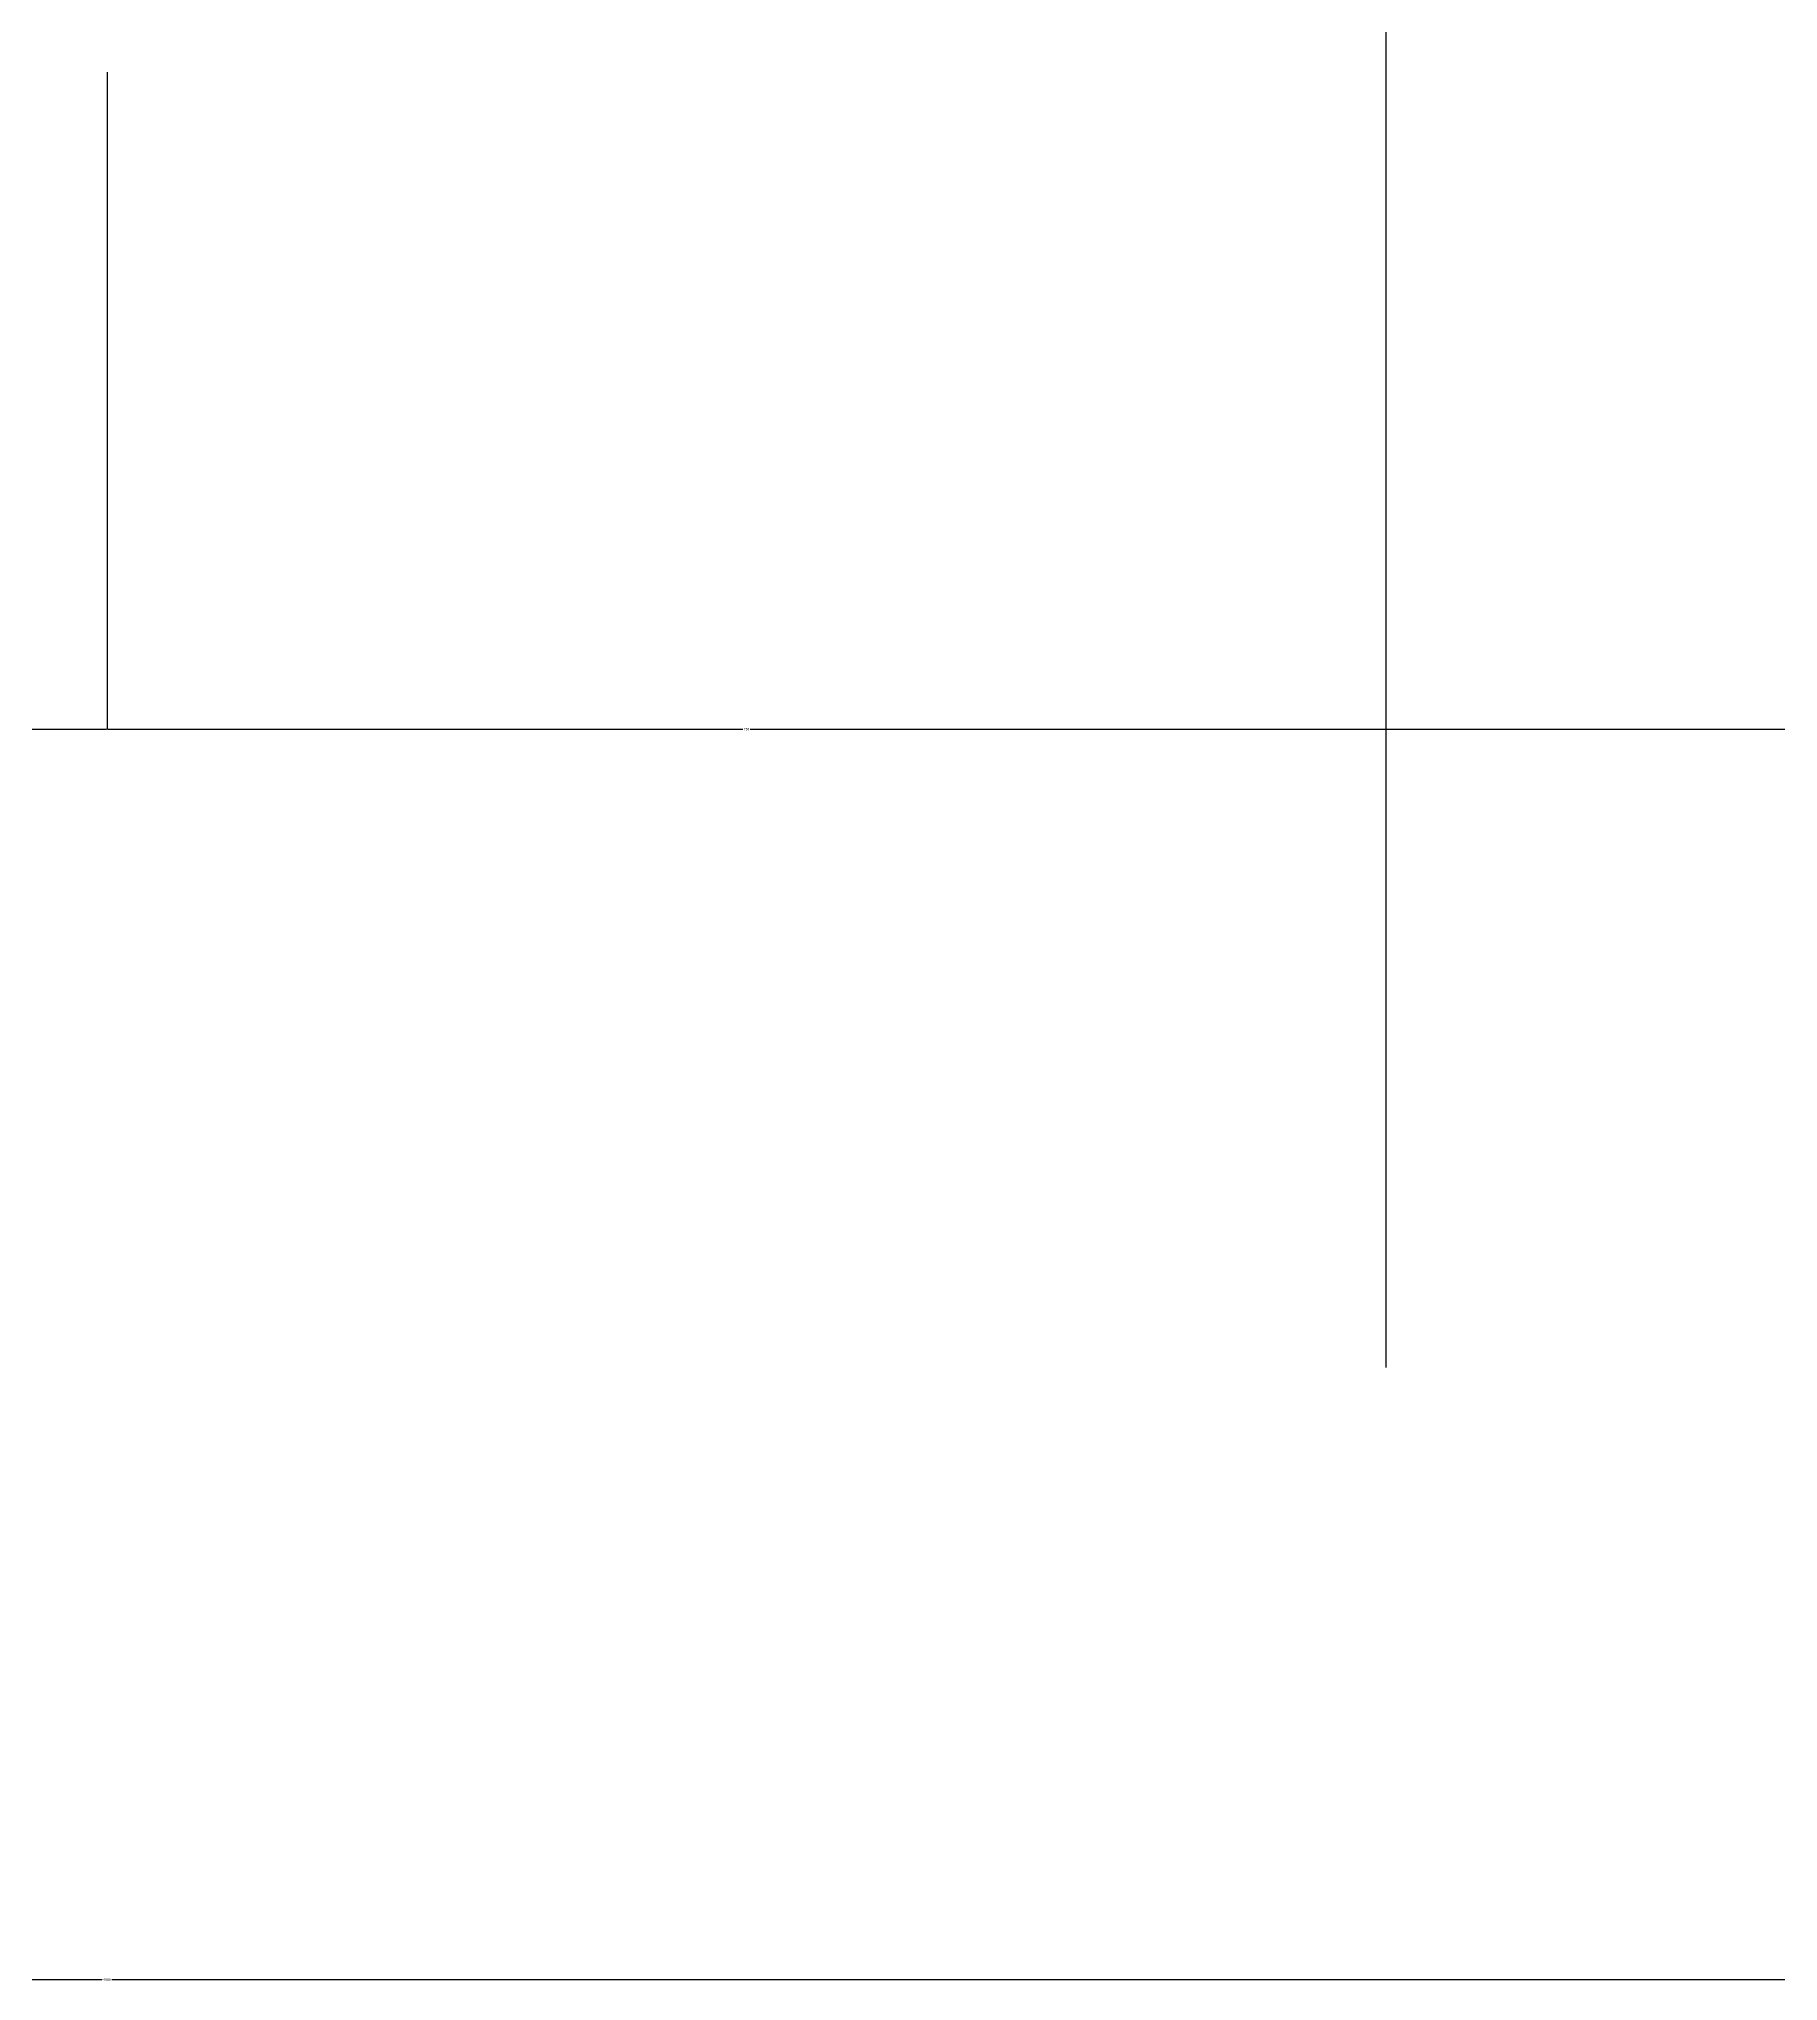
# Model space of a CAD drawing. Header units: metres. Extents: x 4568 to 182545, y -86951 to 35529.
# Drawn here: x 19305 to 20019, y -79973 to -79175 of the extents above; entities that cross this region are included whole.
import ezdxf

# ---------------------------------------------------------------- set-up
doc = ezdxf.new("R2010")
doc.units = ezdxf.units.M
doc.layers.add('AXIS', color=9, linetype='Continuous')
doc.layers.add('CCX', color=7, linetype='Continuous')
doc.dimstyles.get("Standard").update_dxf_attribs({"dimtxt": 2.5, "dimasz": 2.5, "dimexe": 1.25, "dimexo": 0.625, "dimtad": 1, "dimcen": 2.5, "dimazin": 3, "dimtfac": 1, "dimtmove": 0, "dimatfit": 3})

# ---------------------------------------------------------------- blocks, each defined once
blk = doc.blocks.new('_CLOSEDFILLED')
at = {"color": 0, "linetype": 'BYBLOCK'}
blk.add_solid([(-1, 0.2), (0, 0), (-1, -0.2)], dxfattribs=at)
blk = doc.blocks.new('*D426')
for p, q in [((19857.98, -79188.41), (19857.98, -79458.31)), ((20383.25, -79188.41), (20383.25, -79458.31)), ((19858.23, -79458.31), (20119.115, -79458.31)), ((20122.115, -79458.31), (20383, -79458.31))]:
    blk.add_line(p, q)
at = {"layer": 'Defpoints'}
for p in [(19857.98, -79188.41), (20383.25, -79188.41), (19857.98, -79458.31)]:
    blk.add_point(p, dxfattribs=at)
at = {"layer": 'CCX', "xscale": 0.25, "yscale": 0.25, "rotation": 180}
blk.add_blockref('_CLOSEDFILLED', (19857.98, -79458.31), dxfattribs=at)
at = {"layer": 'CCX', "xscale": 0.25, "yscale": 0.25}
blk.add_blockref('_CLOSEDFILLED', (20383.25, -79458.31), dxfattribs=at)
at = {"layer": 'CCX', "insert": (20120.615, -79458.31), "char_height": 1, "attachment_point": 5}
blk.add_mtext('750', dxfattribs=at)
blk = doc.blocks.new('*D427')
for p, q in [((17931.98, -79608.31), (17931.98, -79971.91)), ((20733.43, -79608.31), (20733.43, -79971.91)), ((17932.23, -79971.91), (19330.705, -79971.91)), ((19334.705, -79971.91), (20733.18, -79971.91))]:
    blk.add_line(p, q)
at = {"layer": 'Defpoints'}
for p in [(17931.98, -79608.31), (20733.43, -79608.31), (17931.98, -79971.91)]:
    blk.add_point(p, dxfattribs=at)
at = {"xscale": 0.25, "yscale": 0.25, "rotation": 180}
blk.add_blockref('_CLOSEDFILLED', (17931.98, -79971.91), dxfattribs=at)
at = {"xscale": 0.25, "yscale": 0.25}
blk.add_blockref('_CLOSEDFILLED', (20733.43, -79971.91), dxfattribs=at)
at = {"insert": (19332.705, -79971.91), "char_height": 1, "attachment_point": 5}
blk.add_mtext('4000', dxfattribs=at)
blk = doc.blocks.new('*D432')
for p, q in [((19332.71, -79188.41), (19332.71, -79458.31)), ((19857.98, -79188.41), (19857.98, -79458.31)), ((19332.96, -79458.31), (19593.845, -79458.31)), ((19596.845, -79458.31), (19857.73, -79458.31))]:
    blk.add_line(p, q)
at = {"layer": 'Defpoints'}
for p in [(19332.71, -79188.41), (19857.98, -79188.41), (19332.71, -79458.31)]:
    blk.add_point(p, dxfattribs=at)
at = {"layer": 'CCX', "xscale": 0.25, "yscale": 0.25, "rotation": 180}
blk.add_blockref('_CLOSEDFILLED', (19332.71, -79458.31), dxfattribs=at)
at = {"layer": 'CCX', "xscale": 0.25, "yscale": 0.25}
blk.add_blockref('_CLOSEDFILLED', (19857.98, -79458.31), dxfattribs=at)
at = {"layer": 'CCX', "insert": (19595.345, -79458.31), "char_height": 1, "attachment_point": 5}
blk.add_mtext('750', dxfattribs=at)
blk = doc.blocks.new('*D433')
for p, q in [((18807.44, -79188.41), (18807.44, -79458.31)), ((19332.71, -79188.41), (19332.71, -79458.31)), ((18807.69, -79458.31), (19068.575, -79458.31)), ((19071.575, -79458.31), (19332.46, -79458.31))]:
    blk.add_line(p, q)
at = {"layer": 'Defpoints'}
for p in [(18807.44, -79188.41), (19332.71, -79188.41), (18807.44, -79458.31)]:
    blk.add_point(p, dxfattribs=at)
at = {"layer": 'CCX', "xscale": 0.25, "yscale": 0.25, "rotation": 180}
blk.add_blockref('_CLOSEDFILLED', (18807.44, -79458.31), dxfattribs=at)
at = {"layer": 'CCX', "xscale": 0.25, "yscale": 0.25}
blk.add_blockref('_CLOSEDFILLED', (19332.71, -79458.31), dxfattribs=at)
at = {"layer": 'CCX', "insert": (19070.075, -79458.31), "char_height": 1, "attachment_point": 5}
blk.add_mtext('750', dxfattribs=at)

msp = doc.modelspace()

# ---------------------------------------------------------------- linework, layer by layer
at = {"layer": 'AXIS'}
msp.add_line((19857.98, -76667.11), (19857.98, -79720.49), dxfattribs=at)

# ---------------------------------------------------------------- dimensions: what is measured, and where the dimension line sits
dim = msp.add_linear_dim(base=(17931.98, -79971.91), p1=(17931.98, -79608.31), p2=(20733.43, -79608.31), text='4000', dimstyle='Standard')
dim.commit()
dim.dimension.update_dxf_attribs({"geometry": '*D427', "text_midpoint": (19332.705, -79971.91)})
at = {"layer": 'CCX'}
for base, p1, p2, picture, middle in [((18807.44, -79458.31), (18807.44, -79188.41), (19332.71, -79188.41), '*D433', (19070.075, -79458.31)), ((19332.71, -79458.31), (19332.71, -79188.41), (19857.98, -79188.41), '*D432', (19595.345, -79458.31)), ((19857.98, -79458.31), (19857.98, -79188.41), (20383.25, -79188.41), '*D426', (20120.615, -79458.31))]:
    dim = msp.add_linear_dim(base=base, p1=p1, p2=p2, text='750', dimstyle='Standard', dxfattribs=at)
    dim.commit()
    dim.dimension.update_dxf_attribs({"geometry": picture, "text_midpoint": middle})

doc.saveas('drawing.dxf')
